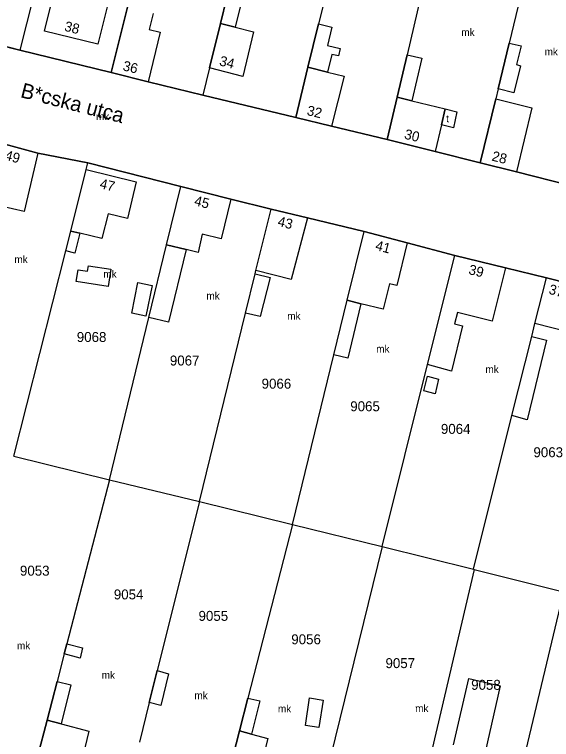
# Model space of a CAD drawing. Extents: x 768299 to 772392, y 136157 to 140026.
# Drawn here: x 768889.6 to 768997.5, y 137119.4 to 137265.1 of the extents above; entities that cross this region are included whole.
import ezdxf

# ---------------------------------------------------------------- set-up
doc = ezdxf.new("R2010")
doc.units = 0
for name, color, linetype in [('ITR-10-FRL_HATAR', 7, 'Continuous'), ('ITR-11-HRSZ', 7, 'Continuous'), ('ITR-15-MIN_OSZT', 7, 'Continuous'), ('ITR-30-LAKOEPULET', 7, 'Continuous'), ('ITR-31-GAZD_EPULET', 7, 'Continuous'), ('ITR-35-HAZSZAM', 7, 'Continuous'), ('ITR-36-EPULET_TART', 7, 'Continuous'), ('ITR-43-UTCANEV', 7, 'Continuous')]:
    doc.layers.add(name, color=color, linetype=linetype)

msp = doc.modelspace()

# ---------------------------------------------------------------- linework, layer by layer
at = {"layer": 'ITR-10-FRL_HATAR'}
for p, q in [((768905.56, 137317.43), (768890.69, 137257.94)), ((768960.46, 137303.41), (768950.67, 137263.23)), ((768978.34, 137299.01), (768968.45, 137257.01)), ((768997.46, 137294.56), (768988.97, 137259.37)), ((768932.93, 137271.32), (768930.95, 137263.28)), ((768912.29, 137266.59), (768909.01, 137253.42)), ((768871.93, 137262.62), (768890.69, 137257.94)), ((768930.95, 137263.28), (768928.75, 137254.35)), ((768950.67, 137263.23), (768948.54, 137254.51)), ((768988.97, 137259.37), (768986.75, 137250.15)), ((768890.69, 137257.94), (768909.01, 137253.42)), ((768968.45, 137257.01), (768966.44, 137248.49)), ((768928.75, 137254.35), (768927.41, 137248.9)), ((768948.54, 137254.51), (768946.08, 137244.4)), ((768909.01, 137253.42), (768916.42, 137251.6)), ((768916.42, 137251.6), (768927.41, 137248.9)), ((768986.75, 137250.15), (768986.26, 137248.12)), ((768927.41, 137248.9), (768946.08, 137244.4)), ((768966.44, 137248.49), (768964.44, 137239.98)), ((768986.26, 137248.12), (768983.16, 137235.29)), ((768946.08, 137244.4), (768953.25, 137242.67)), ((768953.25, 137242.67), (768964.44, 137239.98)), ((768894.3, 137237.21), (768885.78, 137239.52)), ((768964.44, 137239.98), (768974.13, 137237.55)), ((768974.13, 137237.55), (768983.16, 137235.29)), ((768904.34, 137235.31), (768894.3, 137237.21)), ((768903.99, 137233.92), (768904.34, 137235.31)), ((768922.99, 137230.51), (768904.34, 137235.31)), ((768983.16, 137235.29), (768990.44, 137233.45)), ((768900.88, 137221.56), (768903.99, 137233.92)), ((768990.44, 137233.45), (769001.21, 137230.72)), ((768920.13, 137218.8), (768922.99, 137230.51)), ((768933.06, 137228.01), (768922.99, 137230.51)), ((768941.14, 137226), (768933.06, 137228.01)), ((768938.1, 137213.62), (768941.14, 137226)), ((768948.43, 137224.23), (768941.14, 137226)), ((768959.81, 137221.46), (768948.43, 137224.23)), ((768899.88, 137217.58), (768900.88, 137221.56)), ((768956.45, 137207.71), (768959.81, 137221.46)), ((768968.49, 137219.19), (768959.81, 137221.46)), ((768916.59, 137204.21), (768920.13, 137218.8)), ((768978.07, 137216.68), (768968.49, 137219.19)), ((768889.48, 137176.3), (768899.88, 137217.58)), ((768972.59, 137194.72), (768978.07, 137216.68)), ((768988.23, 137214.2), (768978.07, 137216.68)), ((768996.45, 137212.19), (768988.23, 137214.2)), ((768936.01, 137205.1), (768937.95, 137213.01)), ((768937.95, 137213.01), (768938.1, 137213.62)), ((768994.15, 137203.01), (768996.45, 137212.19)), ((769002.04, 137210.71), (768996.45, 137212.19)), ((768953.75, 137196.68), (768956.45, 137207.71)), ((768908.65, 137171.58), (768916.59, 137204.21)), ((768926.72, 137167.24), (768936.01, 137205.1)), ((768993.5, 137200.4), (768994.15, 137203.01)), ((768989.52, 137184.47), (768993.5, 137200.4)), ((768945.41, 137162.58), (768953.75, 137196.68)), ((768963.47, 137158.15), (768972.59, 137194.72)), ((768981.8, 137153.6), (768989.52, 137184.47)), ((768889.48, 137176.3), (768908.65, 137171.58)), ((768908.65, 137171.58), (768900.1, 137138.63)), ((768908.65, 137171.58), (768926.72, 137167.24)), ((768926.72, 137167.24), (768918.26, 137133.24)), ((768926.72, 137167.24), (768945.41, 137162.58)), ((768945.41, 137162.58), (768936.47, 137127.7)), ((768945.41, 137162.58), (768963.47, 137158.15)), ((768963.47, 137158.15), (768948.91, 137099.02)), ((768963.47, 137158.15), (768981.8, 137153.6)), ((768981.91, 137153.57), (768973.47, 137117.48)), ((768981.8, 137153.6), (768981.91, 137153.57)), ((768981.91, 137153.57), (768999.89, 137149.04)), ((768999.89, 137149.04), (768989.69, 137106.25)), ((768900.1, 137138.63), (768899.58, 137136.62)), ((768899.58, 137136.62), (768898.13, 137131.03)), ((768918.26, 137133.24), (768916.67, 137126.83)), ((768898.13, 137131.03), (768896.12, 137123.28)), ((768916.67, 137126.83), (768914.69, 137118.87)), ((768936.47, 137127.7), (768934.79, 137121.11)), ((768896.12, 137123.28), (768893.38, 137112.72)), ((768934.79, 137121.11), (768930.29, 137103.56))]:
    msp.add_line(p, q, dxfattribs=at)
at = {"layer": 'ITR-15-MIN_OSZT'}
for p, q in [((768905.56, 137317.43), (768890.69, 137257.94)), ((768960.46, 137303.41), (768950.67, 137263.23)), ((768978.34, 137299.01), (768968.45, 137257.01)), ((768997.46, 137294.56), (768988.97, 137259.37)), ((768932.93, 137271.32), (768930.95, 137263.28)), ((768912.29, 137266.59), (768909.01, 137253.42)), ((768890.69, 137257.94), (768871.93, 137262.62)), ((768930.95, 137263.28), (768928.75, 137254.35)), ((768950.67, 137263.23), (768948.54, 137254.51)), ((768988.97, 137259.37), (768986.75, 137250.15)), ((768909.01, 137253.42), (768890.69, 137257.94)), ((768968.45, 137257.01), (768966.44, 137248.49)), ((768928.75, 137254.35), (768927.41, 137248.9)), ((768948.54, 137254.51), (768946.08, 137244.4)), ((768916.42, 137251.6), (768909.01, 137253.42)), ((768927.41, 137248.9), (768916.42, 137251.6)), ((768986.75, 137250.15), (768986.26, 137248.12)), ((768946.08, 137244.4), (768927.41, 137248.9)), ((768966.44, 137248.49), (768964.44, 137239.98)), ((768986.26, 137248.12), (768983.16, 137235.29)), ((768953.25, 137242.67), (768946.08, 137244.4)), ((768964.44, 137239.98), (768953.25, 137242.67)), ((768885.78, 137239.52), (768894.3, 137237.21)), ((768974.13, 137237.55), (768964.44, 137239.98)), ((768983.16, 137235.29), (768974.13, 137237.55)), ((768894.3, 137237.21), (768904.34, 137235.31)), ((768903.99, 137233.92), (768904.34, 137235.31)), ((768904.34, 137235.31), (768922.99, 137230.51)), ((768990.44, 137233.45), (768983.16, 137235.29)), ((768900.88, 137221.56), (768903.99, 137233.92)), ((769001.21, 137230.72), (768990.44, 137233.45)), ((768920.13, 137218.8), (768922.99, 137230.51)), ((768922.99, 137230.51), (768933.06, 137228.01)), ((768933.06, 137228.01), (768941.14, 137226)), ((768938.1, 137213.62), (768941.14, 137226)), ((768941.14, 137226), (768948.43, 137224.23)), ((768948.43, 137224.23), (768959.81, 137221.46)), ((768899.88, 137217.58), (768900.88, 137221.56)), ((768956.45, 137207.71), (768959.81, 137221.46)), ((768959.81, 137221.46), (768968.49, 137219.19)), ((768916.59, 137204.21), (768920.13, 137218.8)), ((768968.49, 137219.19), (768978.07, 137216.68)), ((768889.48, 137176.3), (768899.88, 137217.58)), ((768972.59, 137194.72), (768978.07, 137216.68)), ((768978.07, 137216.68), (768988.23, 137214.2)), ((768988.23, 137214.2), (768996.45, 137212.19)), ((768936.01, 137205.1), (768937.95, 137213.01)), ((768937.95, 137213.01), (768938.1, 137213.62)), ((768994.15, 137203.01), (768996.45, 137212.19)), ((768996.45, 137212.19), (769002.04, 137210.71)), ((768953.75, 137196.68), (768956.45, 137207.71)), ((768908.65, 137171.58), (768916.59, 137204.21)), ((768926.72, 137167.24), (768936.01, 137205.1)), ((768993.5, 137200.4), (768994.15, 137203.01)), ((768989.52, 137184.47), (768993.5, 137200.4)), ((768945.41, 137162.58), (768953.75, 137196.68)), ((768963.47, 137158.15), (768972.59, 137194.72)), ((768981.8, 137153.6), (768989.52, 137184.47)), ((768889.48, 137176.3), (768908.65, 137171.58)), ((768908.65, 137171.58), (768900.1, 137138.63)), ((768908.65, 137171.58), (768926.72, 137167.24)), ((768926.72, 137167.24), (768918.26, 137133.24)), ((768926.72, 137167.24), (768945.41, 137162.58)), ((768945.41, 137162.58), (768936.47, 137127.7)), ((768945.41, 137162.58), (768963.47, 137158.15)), ((768963.47, 137158.15), (768948.91, 137099.02)), ((768963.47, 137158.15), (768981.8, 137153.6)), ((768981.91, 137153.57), (768973.47, 137117.48)), ((768981.8, 137153.6), (768981.91, 137153.57)), ((768981.91, 137153.57), (768999.89, 137149.04)), ((768999.89, 137149.04), (768989.69, 137106.25)), ((768900.1, 137138.63), (768899.58, 137136.62)), ((768899.58, 137136.62), (768898.13, 137131.03)), ((768918.26, 137133.24), (768916.67, 137126.83)), ((768898.13, 137131.03), (768896.12, 137123.28)), ((768916.67, 137126.83), (768914.69, 137118.87)), ((768936.47, 137127.7), (768934.79, 137121.11)), ((768896.12, 137123.28), (768893.38, 137112.72)), ((768934.79, 137121.11), (768930.29, 137103.56))]:
    msp.add_line(p, q, dxfattribs=at)
at = {"layer": 'ITR-30-LAKOEPULET'}
for p, q in [((768895.63, 137261.76), (768899.18, 137276.37)), ((768909.92, 137273.76), (768906.36, 137259.15)), ((768909.01, 137253.42), (768912.29, 137266.59)), ((768917.46, 137265.28), (768916.65, 137262.08)), ((768928.75, 137254.35), (768930.95, 137263.28)), ((768930.95, 137263.28), (768933.93, 137262.55)), ((768933.93, 137262.55), (768937.63, 137261.65)), ((768906.36, 137259.15), (768895.63, 137261.76)), ((768918.82, 137261.52), (768916.42, 137251.6)), ((768916.65, 137262.08), (768918.82, 137261.52)), ((768937.63, 137261.65), (768935.45, 137252.62)), ((768935.45, 137252.62), (768928.75, 137254.35)), ((768946.08, 137244.4), (768948.54, 137254.51)), ((768948.54, 137254.51), (768952.46, 137253.53)), ((768952.46, 137253.53), (768955.79, 137252.69)), ((768916.42, 137251.6), (768909.01, 137253.42)), ((768955.79, 137252.69), (768953.25, 137242.67)), ((768964.44, 137239.98), (768966.44, 137248.49)), ((768966.44, 137248.49), (768969.41, 137247.76)), ((768969.41, 137247.76), (768976.12, 137246.12)), ((768983.16, 137235.29), (768986.26, 137248.12)), ((768986.26, 137248.12), (768993.49, 137246.35)), ((768993.49, 137246.35), (768990.44, 137233.45)), ((768976.12, 137246.12), (768975.37, 137242.9)), ((768953.25, 137242.67), (768946.08, 137244.4)), ((768975.37, 137242.9), (768974.13, 137237.55)), ((768885.78, 137239.52), (768894.3, 137237.21)), ((768974.13, 137237.55), (768964.44, 137239.98)), ((768894.3, 137237.21), (768891.51, 137225.48)), ((768990.44, 137233.45), (768983.16, 137235.29)), ((768900.88, 137221.56), (768903.99, 137233.92)), ((768903.99, 137233.92), (768914.03, 137231.49)), ((768914.03, 137231.49), (768912.29, 137224.08)), ((768920.13, 137218.8), (768922.99, 137230.51)), ((768922.99, 137230.51), (768933.06, 137228.01)), ((768933.06, 137228.01), (768931.09, 137220.03)), ((768891.51, 137225.48), (768886.87, 137226.6)), ((768938.1, 137213.62), (768941.14, 137226)), ((768941.14, 137226), (768948.43, 137224.23)), ((768908.39, 137225.05), (768907.15, 137220.09)), ((768912.29, 137224.08), (768908.39, 137225.05)), ((768948.43, 137224.23), (768945.2, 137211.87)), ((768902.73, 137221.13), (768900.88, 137221.56)), ((768907.15, 137220.09), (768902.73, 137221.13)), ((768927.32, 137220.94), (768926.49, 137217.27)), ((768931.09, 137220.03), (768927.32, 137220.94)), ((768956.45, 137207.71), (768959.81, 137221.46)), ((768959.81, 137221.46), (768968.49, 137219.19)), ((768924.07, 137217.85), (768920.13, 137218.8)), ((768968.49, 137219.19), (768966.38, 137210.6)), ((768926.49, 137217.27), (768924.07, 137217.85)), ((768972.59, 137194.72), (768978.07, 137216.68)), ((768978.07, 137216.68), (768988.23, 137214.2)), ((768988.23, 137214.2), (768985.58, 137203.46)), ((768945.2, 137211.87), (768938.1, 137213.62)), ((768994.15, 137203.01), (768996.45, 137212.19)), ((768996.45, 137212.19), (769002.04, 137210.71)), ((768964.92, 137210.99), (768963.68, 137205.86)), ((768966.38, 137210.6), (768964.92, 137210.99)), ((768959.15, 137206.95), (768956.45, 137207.71)), ((768963.68, 137205.86), (768959.15, 137206.95)), ((768978.58, 137205.21), (768978, 137202.9)), ((768985.58, 137203.46), (768978.58, 137205.21)), ((768978, 137202.9), (768979.61, 137202.5)), ((769003.05, 137200.69), (768994.15, 137203.01)), ((768979.61, 137202.5), (768977.37, 137193.41)), ((768977.37, 137193.41), (768972.59, 137194.72)), ((768893.38, 137112.72), (768896.12, 137123.28)), ((768896.12, 137123.28), (768898.99, 137122.52)), ((768898.99, 137122.52), (768904.52, 137121.06)), ((768904.52, 137121.06), (768903.7, 137117.69)), ((768930.29, 137103.56), (768934.79, 137121.11)), ((768934.79, 137121.11), (768937.17, 137120.47)), ((768937.17, 137120.47), (768940.45, 137119.59)), ((768940.45, 137119.59), (768939.55, 137115.86))]:
    msp.add_line(p, q, dxfattribs=at)
at = {"layer": 'ITR-31-GAZD_EPULET'}
for p, q in [((768930.95, 137263.28), (768932.93, 137271.32)), ((768935.86, 137270.59), (768933.93, 137262.55)), ((768933.93, 137262.55), (768930.95, 137263.28)), ((768948.54, 137254.51), (768950.67, 137263.23)), ((768950.67, 137263.23), (768953.36, 137262.54)), ((768953.36, 137262.54), (768952.46, 137258.84)), ((768986.75, 137250.15), (768988.97, 137259.37)), ((768988.97, 137259.37), (768991.35, 137258.8)), ((768952.46, 137258.84), (768955.01, 137258.24)), ((768955.01, 137258.24), (768954.68, 137256.78)), ((768991.35, 137258.8), (768990.44, 137255.03)), ((768953.34, 137257.09), (768952.46, 137253.53)), ((768954.68, 137256.78), (768953.34, 137257.09)), ((768966.44, 137248.49), (768968.45, 137257.01)), ((768968.45, 137257.01), (768971.45, 137256.35)), ((768971.45, 137256.35), (768969.41, 137247.76)), ((768990.44, 137255.03), (768991.21, 137254.78)), ((768952.46, 137253.53), (768948.54, 137254.51)), ((768991.21, 137254.78), (768989.92, 137249.37)), ((768989.92, 137249.37), (768986.75, 137250.15)), ((768969.41, 137247.76), (768966.44, 137248.49)), ((768899.88, 137217.58), (768900.88, 137221.56)), ((768900.88, 137221.56), (768902.73, 137221.13)), ((768902.73, 137221.13), (768901.73, 137217.14)), ((768916.59, 137204.21), (768920.13, 137218.8)), ((768920.13, 137218.8), (768924.07, 137217.85)), ((768901.73, 137217.14), (768899.88, 137217.58)), ((768924.07, 137217.85), (768920.51, 137203.24)), ((768904.26, 137213.51), (768904.43, 137214.59)), ((768904.43, 137214.59), (768908.96, 137213.89)), ((768901.99, 137211.41), (768902.36, 137213.8)), ((768902.36, 137213.8), (768904.26, 137213.51)), ((768908.96, 137213.89), (768908.41, 137210.42)), ((768936.01, 137205.1), (768937.95, 137213.01)), ((768937.95, 137213.01), (768940.96, 137212.27)), ((768908.41, 137210.42), (768901.99, 137211.41)), ((768940.96, 137212.27), (768938.94, 137204.38)), ((768913.15, 137205.05), (768914.39, 137211.23)), ((768914.39, 137211.23), (768917.23, 137210.66)), ((768917.23, 137210.66), (768915.99, 137204.49)), ((768953.75, 137196.68), (768956.45, 137207.71)), ((768956.45, 137207.71), (768959.15, 137206.95)), ((768959.15, 137206.95), (768956.54, 137196.05)), ((768915.99, 137204.49), (768913.15, 137205.05)), ((768920.51, 137203.24), (768916.59, 137204.21)), ((768938.94, 137204.38), (768936.01, 137205.1)), ((768989.52, 137184.47), (768993.5, 137200.4)), ((768996.49, 137199.63), (768992.56, 137183.62)), ((768993.5, 137200.4), (768996.49, 137199.63)), ((768956.54, 137196.05), (768953.75, 137196.68)), ((768971.82, 137189.47), (768972.53, 137192.4)), ((768972.53, 137192.4), (768974.79, 137191.81)), ((768974.79, 137191.81), (768974.08, 137188.88)), ((768974.08, 137188.88), (768971.82, 137189.47)), ((768992.56, 137183.62), (768989.52, 137184.47)), ((768899.58, 137136.62), (768900.1, 137138.63)), ((768900.1, 137138.63), (768903.28, 137137.81)), ((768903.28, 137137.81), (768902.77, 137135.75)), ((768902.77, 137135.75), (768899.58, 137136.62)), ((768916.67, 137126.83), (768918.26, 137133.24)), ((768918.26, 137133.24), (768920.53, 137132.6)), ((768920.53, 137132.6), (768918.97, 137126.19)), ((768977.78, 137118.28), (768980.86, 137131.65)), ((768980.86, 137131.65), (768987.19, 137130.19)), ((768896.12, 137123.28), (768898.13, 137131.03)), ((768898.13, 137131.03), (768900.91, 137130.34)), ((768900.91, 137130.34), (768898.99, 137122.52)), ((768987.19, 137130.19), (768984.11, 137116.82)), ((768918.97, 137126.19), (768916.67, 137126.83)), ((768934.79, 137121.11), (768936.47, 137127.7)), ((768936.47, 137127.7), (768938.87, 137127.15)), ((768938.87, 137127.15), (768937.17, 137120.47)), ((768948.03, 137122.17), (768948.87, 137127.77)), ((768948.87, 137127.77), (768951.57, 137127.31)), ((768951.57, 137127.31), (768950.76, 137121.76)), ((768898.99, 137122.52), (768896.12, 137123.28)), ((768937.17, 137120.47), (768934.79, 137121.11)), ((768950.76, 137121.76), (768948.03, 137122.17))]:
    msp.add_line(p, q, dxfattribs=at)
at = {"layer": 'ITR-36-EPULET_TART'}
for p, q in [((768975.37, 137242.9), (768976.12, 137246.12)), ((768976.12, 137246.12), (768978.47, 137245.55)), ((768978.47, 137245.55), (768977.77, 137242.31)), ((768977.77, 137242.31), (768975.37, 137242.9))]:
    msp.add_line(p, q, dxfattribs=at)

# ---------------------------------------------------------------- texts
at = {"layer": 'ITR-11-HRSZ'}
for s, p in [('9068', (768902.1, 137199.28)), ('9067', (768920.8, 137194.55)), ('9066', (768939.23, 137189.9)), ('9065', (768957.04, 137185.36)), ('9064', (768975.25, 137180.81)), ('9063', (768993.84, 137176.12)), ('9053', (768890.68, 137152.31)), ('9054', (768909.54, 137147.54)), ('9055', (768926.56, 137143.23)), ('9056', (768945.19, 137138.52)), ('9057', (768964.12, 137133.73)), ('9058', (768981.33, 137129.37))]:
    msp.add_text(s, height=2, dxfattribs=at).set_placement(p)
at = {"layer": 'ITR-15-MIN_OSZT'}
for p in [(768979.352, 137260.774), (768996.084, 137256.873), (768905.948, 137243.863), (768889.561, 137215.143), (768907.437, 137212.197), (768928.134, 137207.808), (768944.377, 137203.763), (768962.255, 137197.146), (768984.198, 137193.047), (768890.077, 137137.502), (768907.105, 137131.581), (768925.723, 137127.485), (768942.507, 137124.821), (768970.075, 137124.9)]:
    msp.add_text('mk', height=1.5, dxfattribs=at).set_placement(p)
at = {"layer": 'ITR-35-HAZSZAM'}
for s, rotation, p in [('38', 346.3, (768899.48, 137261.85)), ('34', 345.5, (768930.6, 137254.91)), ('36', 346.2, (768911.2, 137253.91)), ('32', 346.4, (768948.19, 137244.92)), ('30', 345.9, (768967.77, 137240.18)), ('49', 344.8, (768887.5, 137235.95)), ('28', 345.8, (768985.34, 137235.77)), ('47', 346.4, (768906.58, 137230.21)), ('45', 346.1, (768925.56, 137226.78)), ('43', 346.4, (768942.32, 137222.63)), ('41', 345.3, (768961.95, 137217.8)), ('39', 346.3, (768980.68, 137212.95)), ('37', 345.2, (768996.78, 137209))]:
    msp.add_text(s, height=2, rotation=rotation, dxfattribs=at).set_placement(p)
at = {"layer": 'ITR-36-EPULET_TART'}
msp.add_text('t', height=1.5, dxfattribs=at).set_placement((768976.31, 137243.45))
at = {"layer": 'ITR-43-UTCANEV'}
msp.add_text('B*cska utca', height=3, rotation=345.6, dxfattribs=at).set_placement((768890.63, 137248.51))

doc.saveas('drawing.dxf')
